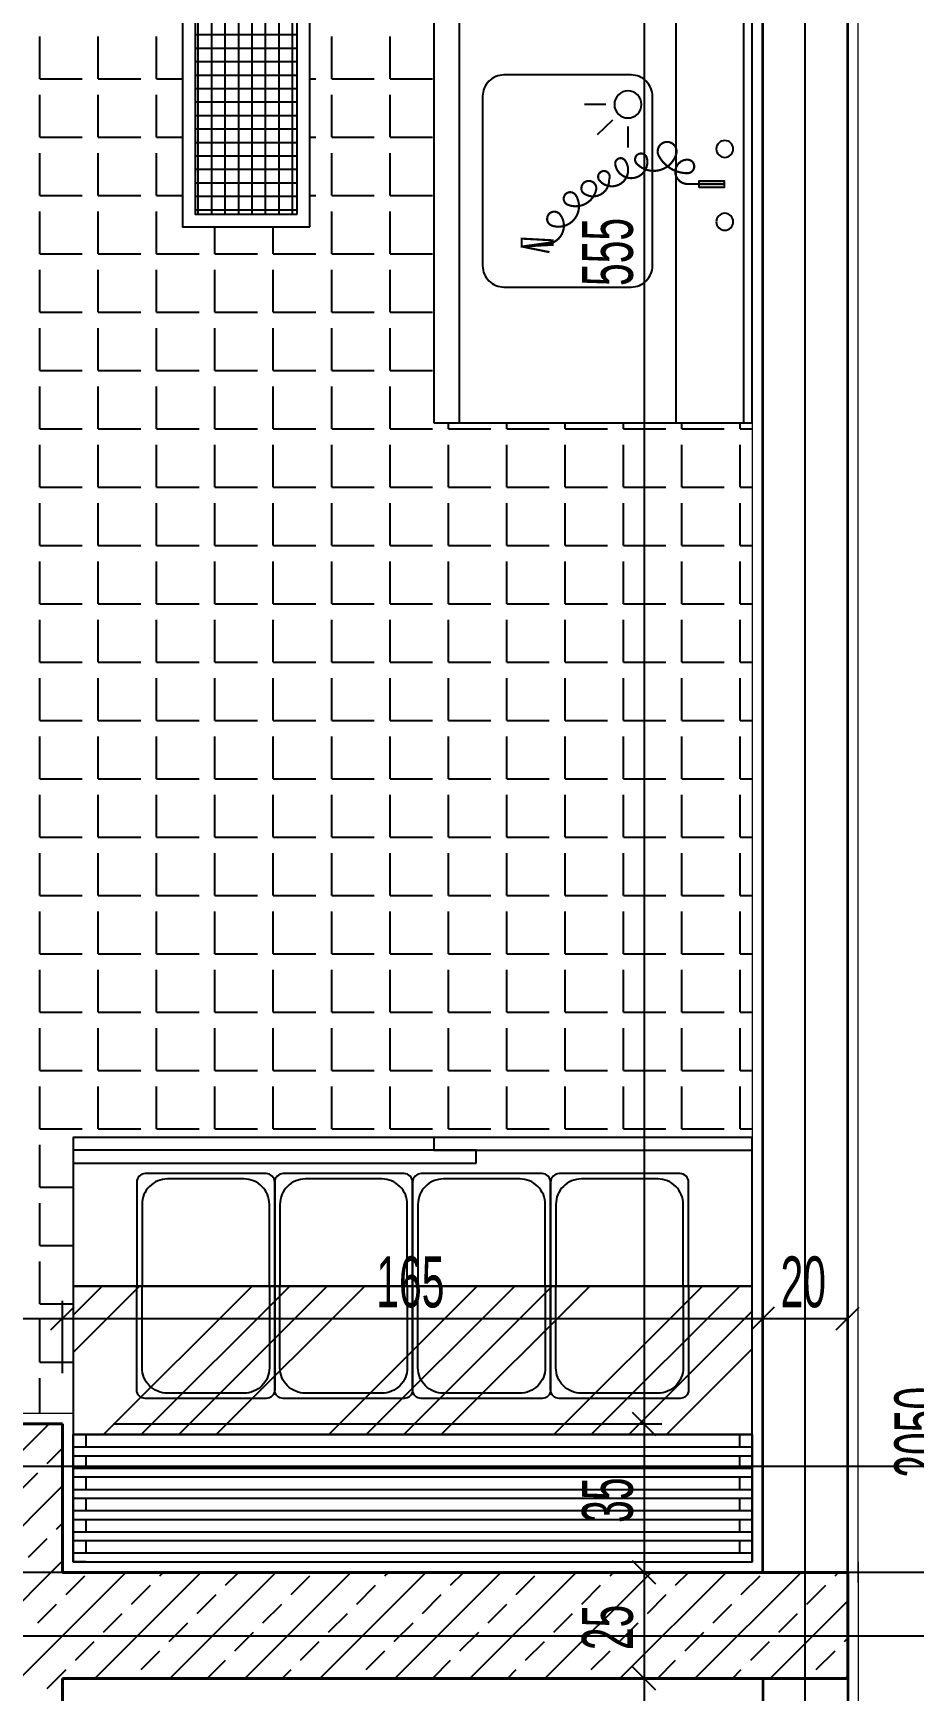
# Model space of a CAD drawing. Header units: inches. Extents: x -7543 to -822, y 102837 to 190349.
# Drawn here: x -836.37251 to -836.35176, y 102836.9112 to 102836.95028 of the extents above; entities that cross this region are included whole.
import ezdxf

# ---------------------------------------------------------------- set-up
doc = ezdxf.new("R2010")
doc.units = ezdxf.units.IN
doc.header["$MEASUREMENT"] = 0
for name, pattern in [('__ZG_T_P__9', [22, 1, -10, 1, -10]), ('DASHDOTX2', [2, 1, -0.5, 0, -0.5]), ('DASHED', [19.05, 12.7, -6.35])]:
    doc.linetypes.add(name, pattern=pattern)
doc.layers.get('0').update_dxf_attribs({"lineweight": 25})
doc.layers.get('Defpoints').update_dxf_attribs({"lineweight": 25})
for name, color, linetype, lineweight in [('AKS', 1, 'Continuous', 25), ('ICOL', 55, 'Continuous', 25), ('İZ DÜŞÜM', 253, 'Continuous', 20), ('KOLON', 2, 'Continuous', 40), ('SIVA', 150, 'Continuous', 15), ('TARAMA', 8, 'Continuous', 25)]:
    doc.layers.add(name, color=color, linetype=linetype, lineweight=lineweight)
doc.layers.add('DUVAR', color=7, linetype='Continuous', lineweight=35, true_color=0xfc4642)
doc.styles.add('OLCU', font='tromand.shx', dxfattribs={"width": 0.6, "height": 12})

# ---------------------------------------------------------------- blocks, each defined once
blk = doc.blocks.new('MGT1275')
for p, q in [((0, 75), (120, 75)), ((0, 0), (0, 75)), ((120, 75), (120, 0)), ((0, 73), (120, 73)), ((114, 57), (0, 57)), ((114, 57), (114, 6)), ((69.87, 45.72), (64.87, 45.72)), ((71.38, 42.05), (67.85, 38.51)), ((75.05, 40.53), (75.05, 35.53)), ((114, 6), (0, 6)), ((120, 0), (0, 0))]:
    blk.add_line(p, q)
at = {"const_width": 0.5}
blk.add_lwpolyline([(56.31, 68.39), (56.31, 59.75, 1), (62.03, 59.75, 1), (58.84, 59.75, 0.280167), (62.96, 52.98, 1.478824), (63.36, 57.1, 0.577449), (61.1, 47.79, 1.293458), (62.43, 50.18, 1.060492), (60.96, 42.74, 0.772418), (61.89, 45, 0.971628), (57.11, 39.02, 1.865249), (57.37, 41.28, 0.666045), (54.32, 35.03, 1.5153), (54.85, 38.22, 0.453906), (51.39, 31.57, 1.379367), (53.65, 33.44, 0.703915), (46.47, 27.85, 1.347306), (49.13, 29.71, 0.495906), (42.48, 27.99, -0.321344)], format="xyb", dxfattribs=at)
blk.add_lwpolyline([(55.49, 62.49), (57.05, 62.49), (57.05, 68.41), (55.49, 68.41)], close=True)
blk.add_lwpolyline([(32, 16.5), (32, 46.5, -0.414214), (37, 51.5), (77, 51.5, -0.414214), (82, 46.5), (82, 16.5, -0.414214), (77, 11.5), (37, 11.5, -0.414214)], format="xyb", close=True)
blk.add_lwpolyline([(41.56, 20.7), (40.23, 27.22)], dxfattribs=at)
blk.add_lwpolyline([(41.56, 20.7), (43.42, 20.7), (43.02, 28.01), (41.96, 28.01)], close=True, dxfattribs=at)
for centre, radius in [((47.4, 68.53), 1.99), ((64.55, 68.53), 1.99), ((75.05, 45.72), 3.19)]:
    blk.add_circle(centre, radius)
blk.add_solid([(57.05, 62.49), (55.49, 62.49), (57.05, 68.41), (55.49, 68.41)])
blk = doc.blocks.new('*X33')
at = {"color": 0}
for p, q in [((30.45, 101.16), (59.51, 130.22)), ((30.45, 110), (50.67, 130.22)), ((33.35, 95.22), (68.35, 130.22)), ((42.19, 95.22), (77.19, 130.22)), ((68.7, 95.22), (103.7, 130.22)), ((77.54, 95.22), (112.54, 130.22)), ((86.38, 95.22), (121.38, 130.22)), ((95.22, 95.22), (130.22, 130.22)), ((121.74, 95.22), (156.74, 130.22)), ((130.57, 95.22), (165.57, 130.22)), ((139.41, 95.22), (174.41, 130.22)), ((148.25, 95.22), (183.25, 130.22)), ((174.77, 95.22), (190.45, 110.9)), ((183.61, 95.22), (190.45, 102.06))]:
    blk.add_line(p, q, dxfattribs=at)

msp = doc.modelspace()

# ---------------------------------------------------------------- hatches: boundary and pattern name
at = {"ltscale": 5}
h = msp.add_hatch(dxfattribs=at)
h.set_pattern_fill('NET', color=256, scale=0.0001, angle=90, style=0)
h.set_pattern_definition([(90, (-834.71889325, 102839.00097655), (-0.0003175, 2e-20), []), (180, (-834.71889325, 102839.00097655), (-4e-20, -0.0003175), [])])
h.paths.add_polyline_path([(-836.368692, 102836.946012), (-836.366292, 102836.946012), (-836.366292, 102836.960912), (-836.368692, 102836.960912)])

# ---------------------------------------------------------------- linework, layer by layer
for points in [[(-836.365992, 102836.945712), (-836.365992, 102836.961212), (-836.368992, 102836.961212), (-836.368992, 102836.945712)], [(-836.366292, 102836.946012), (-836.366292, 102836.960912), (-836.368692, 102836.960912), (-836.368692, 102836.946012)]]:
    msp.add_lwpolyline(points, close=True, dxfattribs=at)
for points in [[(-836.355572, 102836.924243), (-836.371572, 102836.924243), (-836.371572, 102836.917243), (-836.355572, 102836.917243)], [(-836.355572, 102836.920743), (-836.371572, 102836.920743), (-836.371572, 102836.917243), (-836.355572, 102836.917243)], [(-836.355572, 102836.917243), (-836.371572, 102836.917243), (-836.371572, 102836.914243), (-836.355572, 102836.914243)], [(-836.371572, 102836.917243), (-836.371572, 102836.917243), (-836.371572, 102836.914243), (-836.371572, 102836.914243)], [(-836.355572, 102836.917243), (-836.355572, 102836.917243), (-836.355572, 102836.914243), (-836.355572, 102836.914243)], [(-836.355572, 102836.916943), (-836.371572, 102836.916943), (-836.371572, 102836.916743), (-836.355572, 102836.916743)], [(-836.355572, 102836.916443), (-836.371572, 102836.916443), (-836.371572, 102836.916243), (-836.355572, 102836.916243)], [(-836.355572, 102836.915943), (-836.371572, 102836.915943), (-836.371572, 102836.915743), (-836.355572, 102836.915743)], [(-836.355572, 102836.915443), (-836.371572, 102836.915443), (-836.371572, 102836.915243), (-836.355572, 102836.915243)], [(-836.355572, 102836.914943), (-836.371572, 102836.914943), (-836.371572, 102836.914743), (-836.355572, 102836.914743)], [(-836.355572, 102836.914443), (-836.371572, 102836.914443), (-836.371572, 102836.914243), (-836.355572, 102836.914243)]]:
    msp.add_lwpolyline(points, close=True)
at = {"linetype": 'DASHED'}
for points in [[(-836.362072, 102836.923943), (-836.371572, 102836.923943), (-836.371572, 102836.923643), (-836.362072, 102836.923643)], [(-836.355572, 102836.924243), (-836.363072, 102836.924243), (-836.363072, 102836.923943), (-836.355572, 102836.923943)]]:
    msp.add_lwpolyline(points, close=True, dxfattribs=at)
for points in [[(-836.367022, 102836.923393), (-836.369872, 102836.923393, 0.414214), (-836.370072, 102836.923193), (-836.370072, 102836.920743, 0.414214)], [(-836.367547, 102836.923268), (-836.369347, 102836.923268, 0.414214), (-836.369947, 102836.922668), (-836.369947, 102836.920743, 0.414214)], [(-836.366947, 102836.920743), (-836.366947, 102836.922668, 0.414214), (-836.367547, 102836.923268)], [(-836.366822, 102836.920743), (-836.366822, 102836.923193, 0.414214), (-836.367022, 102836.923393)], [(-836.363772, 102836.923393), (-836.366622, 102836.923393, 0.414214), (-836.366822, 102836.923193), (-836.366822, 102836.920743, 0.414214)], [(-836.364297, 102836.923268), (-836.366097, 102836.923268, 0.414214), (-836.366697, 102836.922668), (-836.366697, 102836.920743, 0.414214)], [(-836.363697, 102836.920743), (-836.363697, 102836.922668, 0.414214), (-836.364297, 102836.923268)], [(-836.363572, 102836.920743), (-836.363572, 102836.923193, 0.414214), (-836.363772, 102836.923393)], [(-836.360522, 102836.923393), (-836.363372, 102836.923393, 0.414214), (-836.363572, 102836.923193), (-836.363572, 102836.920743, 0.414214)], [(-836.361047, 102836.923268), (-836.362847, 102836.923268, 0.414214), (-836.363447, 102836.922668), (-836.363447, 102836.920743, 0.414214)], [(-836.360447, 102836.920743), (-836.360447, 102836.922668, 0.414214), (-836.361047, 102836.923268)], [(-836.360322, 102836.920743), (-836.360322, 102836.923193, 0.414214), (-836.360522, 102836.923393)], [(-836.357272, 102836.923393), (-836.360122, 102836.923393, 0.414214), (-836.360322, 102836.923193), (-836.360322, 102836.920743, 0.414214)], [(-836.357797, 102836.923268), (-836.359597, 102836.923268, 0.414214), (-836.360197, 102836.922668), (-836.360197, 102836.920743, 0.414214)], [(-836.357197, 102836.920743), (-836.357197, 102836.922668, 0.414214), (-836.357797, 102836.923268)], [(-836.357072, 102836.920743), (-836.357072, 102836.923193, 0.414214), (-836.357272, 102836.923393)]]:
    msp.add_lwpolyline(points, format="xyb")
for points in [[(-836.371572, 102836.920743), (-836.355572, 102836.920743)], [(-836.371272, 102836.914243), (-836.371572, 102836.914243), (-836.371572, 102836.917243)], [(-836.371572, 102836.917243), (-836.371272, 102836.917243), (-836.371272, 102836.916943)], [(-836.355572, 102836.917243), (-836.355872, 102836.917243), (-836.355872, 102836.916943)], [(-836.355872, 102836.914243), (-836.355572, 102836.914243), (-836.355572, 102836.917243)], [(-836.371272, 102836.916743), (-836.371272, 102836.916443)], [(-836.355872, 102836.916743), (-836.355872, 102836.916443)], [(-836.371272, 102836.916243), (-836.371272, 102836.915943)], [(-836.355872, 102836.916243), (-836.355872, 102836.915943)], [(-836.371272, 102836.915743), (-836.371272, 102836.915443)], [(-836.355872, 102836.915743), (-836.355872, 102836.915443)], [(-836.371272, 102836.915243), (-836.371272, 102836.914943)], [(-836.355872, 102836.915243), (-836.355872, 102836.914943)], [(-836.371272, 102836.914743), (-836.371272, 102836.914443)], [(-836.355872, 102836.914743), (-836.355872, 102836.914443)]]:
    msp.add_lwpolyline(points)
at = {"linetype": 'Continuous', "ltscale": 0.7}
for points in [[(-836.367022, 102836.918093), (-836.369872, 102836.918093, -0.414214), (-836.370072, 102836.918293), (-836.370072, 102836.920743, -0.414214)], [(-836.367547, 102836.918218), (-836.369347, 102836.918218, -0.414214), (-836.369947, 102836.918818), (-836.369947, 102836.920743, -0.414214)], [(-836.366947, 102836.920743), (-836.366947, 102836.918818, -0.414214), (-836.367547, 102836.918218)], [(-836.366822, 102836.920743), (-836.366822, 102836.918293, -0.414214), (-836.367022, 102836.918093)], [(-836.363772, 102836.918093), (-836.366622, 102836.918093, -0.414214), (-836.366822, 102836.918293), (-836.366822, 102836.920743, -0.414214)], [(-836.364297, 102836.918218), (-836.366097, 102836.918218, -0.414214), (-836.366697, 102836.918818), (-836.366697, 102836.920743, -0.414214)], [(-836.363697, 102836.920743), (-836.363697, 102836.918818, -0.414214), (-836.364297, 102836.918218)], [(-836.363572, 102836.920743), (-836.363572, 102836.918293, -0.414214), (-836.363772, 102836.918093)], [(-836.360522, 102836.918093), (-836.363372, 102836.918093, -0.414214), (-836.363572, 102836.918293), (-836.363572, 102836.920743, -0.414214)], [(-836.361047, 102836.918218), (-836.362847, 102836.918218, -0.414214), (-836.363447, 102836.918818), (-836.363447, 102836.920743, -0.414214)], [(-836.360447, 102836.920743), (-836.360447, 102836.918818, -0.414214), (-836.361047, 102836.918218)], [(-836.360322, 102836.920743), (-836.360322, 102836.918293, -0.414214), (-836.360522, 102836.918093)], [(-836.357272, 102836.918093), (-836.360122, 102836.918093, -0.414214), (-836.360322, 102836.918293), (-836.360322, 102836.920743, -0.414214)], [(-836.357797, 102836.918218), (-836.359597, 102836.918218, -0.414214), (-836.360197, 102836.918818), (-836.360197, 102836.920743, -0.414214)], [(-836.357197, 102836.920743), (-836.357197, 102836.918818, -0.414214), (-836.357797, 102836.918218)], [(-836.357072, 102836.920743), (-836.357072, 102836.918293, -0.414214), (-836.357272, 102836.918093)]]:
    msp.add_lwpolyline(points, format="xyb", dxfattribs=at)
at = {"layer": 'AKS', "linetype": 'DASHDOTX2', "ltscale": 10}
for p, q in [((-836.354322, 102836.79642), (-836.354322, 102837.030376)), ((-836.34219, 102836.916493), (-836.49823, 102836.916493)), ((-836.34219, 102836.913993), (-836.547072, 102836.913993)), ((-836.34219, 102836.912493), (-836.547072, 102836.912493))]:
    msp.add_line(p, q, dxfattribs=at)
at = {"layer": 'Defpoints', "color": 6}
msp.add_line((-836.353322, 102836.989993), (-836.353322, 102836.814993), dxfattribs=at)
at = {"layer": 'Defpoints', "color": 3}
for p, q in [((-836.355322, 102836.913993), (-836.355322, 102836.972993)), ((-836.374322, 102836.917493), (-836.371822, 102836.917493)), ((-836.371822, 102836.917493), (-836.371822, 102836.913993)), ((-836.371822, 102836.913993), (-836.355322, 102836.913993))]:
    msp.add_line(p, q, dxfattribs=at)
at = {"layer": 'DUVAR'}
for p, q in [((-836.355322, 102836.913993), (-836.355322, 102836.972993)), ((-836.353322, 102836.912993), (-836.353322, 102836.972993)), ((-836.355322, 102836.911493), (-836.355322, 102836.893493)), ((-836.353322, 102836.911493), (-836.353322, 102836.893493))]:
    msp.add_line(p, q, dxfattribs=at)
at = {"layer": 'ICOL'}
for p, q in [((-836.358119, 102836.972993), (-836.358119, 102836.917493)), ((-836.371822, 102836.918693), (-836.371822, 102836.920397)), ((-836.371822, 102836.918693), (-836.371822, 102836.920397)), ((-836.355322, 102836.919975), (-836.355322, 102836.920397)), ((-836.355322, 102836.919975), (-836.355322, 102836.920397)), ((-836.353322, 102836.920035), (-836.353322, 102836.920397)), ((-836.396572, 102836.919977), (-836.371822, 102836.919977)), ((-836.372092, 102836.919707), (-836.371552, 102836.920247)), ((-836.371552, 102836.920247), (-836.372092, 102836.919707)), ((-836.371822, 102836.919977), (-836.355322, 102836.919977)), ((-836.355592, 102836.919707), (-836.355052, 102836.920247)), ((-836.355052, 102836.920247), (-836.355592, 102836.919707)), ((-836.355322, 102836.919977), (-836.353322, 102836.919977)), ((-836.353592, 102836.919707), (-836.353052, 102836.920247)), ((-836.358389, 102836.917763), (-836.357849, 102836.917223)), ((-836.357849, 102836.917223), (-836.358389, 102836.917763)), ((-836.370622, 102836.917493), (-836.357699, 102836.917493)), ((-836.370622, 102836.917493), (-836.357699, 102836.917493)), ((-836.358119, 102836.917493), (-836.358119, 102836.913993)), ((-836.358389, 102836.914263), (-836.357849, 102836.913723)), ((-836.357849, 102836.913723), (-836.358389, 102836.914263)), ((-836.358382, 102836.913993), (-836.358539, 102836.913993)), ((-836.358382, 102836.913993), (-836.358539, 102836.913993)), ((-836.358119, 102836.913993), (-836.358119, 102836.911493)), ((-836.358389, 102836.911763), (-836.357849, 102836.911223)), ((-836.357849, 102836.911223), (-836.358389, 102836.911763)), ((-836.357843, 102836.911493), (-836.358539, 102836.911493)), ((-836.357843, 102836.911493), (-836.358539, 102836.911493)), ((-836.358119, 102836.911493), (-836.358119, 102836.893493))]:
    msp.add_line(p, q, dxfattribs=at)
at = {"layer": 'İZ DÜŞÜM', "linetype": '__ZG_T_P__9'}
msp.add_line((-836.353322, 102836.989993), (-836.353322, 102836.814993), dxfattribs=at)
at = {"layer": 'KOLON'}
for p, q in [((-836.374322, 102836.917493), (-836.371822, 102836.917493)), ((-836.371822, 102836.917493), (-836.371822, 102836.913993)), ((-836.371822, 102836.913993), (-836.353322, 102836.913993)), ((-836.353322, 102836.913993), (-836.353322, 102836.911493)), ((-836.353322, 102836.911493), (-836.371822, 102836.911493)), ((-836.371822, 102836.911493), (-836.371822, 102836.908993))]:
    msp.add_line(p, q, dxfattribs=at)
at = {"layer": 'SIVA'}
for p, q in [((-836.353072, 102836.913743), (-836.353072, 102836.973243)), ((-836.355572, 102836.972743), (-836.355572, 102836.914243)), ((-836.374572, 102836.917743), (-836.371572, 102836.917743)), ((-836.371572, 102836.917743), (-836.371572, 102836.914243)), ((-836.371572, 102836.914243), (-836.355572, 102836.914243)), ((-836.353072, 102836.914243), (-836.353072, 102836.814693))]:
    msp.add_line(p, q, dxfattribs=at)
at = {"layer": 'TARAMA'}
for p, q in [((-836.372354, 102836.949199), (-836.372354, 102836.950199)), ((-836.370979, 102836.949199), (-836.370979, 102836.950199)), ((-836.369604, 102836.949199), (-836.369604, 102836.950199)), ((-836.365479, 102836.949199), (-836.365479, 102836.950199)), ((-836.364104, 102836.949199), (-836.364104, 102836.950199)), ((-836.372354, 102836.949199), (-836.371354, 102836.949199)), ((-836.370979, 102836.949199), (-836.369979, 102836.949199)), ((-836.369604, 102836.949199), (-836.368992, 102836.949199)), ((-836.365992, 102836.949199), (-836.365854, 102836.949199)), ((-836.365479, 102836.949199), (-836.364479, 102836.949199)), ((-836.364104, 102836.949199), (-836.363104, 102836.949199)), ((-836.372354, 102836.947824), (-836.372354, 102836.948824)), ((-836.370979, 102836.947824), (-836.370979, 102836.948824)), ((-836.369604, 102836.947824), (-836.369604, 102836.948824)), ((-836.365479, 102836.947824), (-836.365479, 102836.948824)), ((-836.364104, 102836.947824), (-836.364104, 102836.948824)), ((-836.372354, 102836.947824), (-836.371354, 102836.947824)), ((-836.370979, 102836.947824), (-836.369979, 102836.947824)), ((-836.369604, 102836.947824), (-836.368992, 102836.947824)), ((-836.365992, 102836.947824), (-836.365854, 102836.947824)), ((-836.365479, 102836.947824), (-836.364479, 102836.947824)), ((-836.364104, 102836.947824), (-836.363104, 102836.947824)), ((-836.372354, 102836.946449), (-836.372354, 102836.947449)), ((-836.370979, 102836.946449), (-836.370979, 102836.947449)), ((-836.369604, 102836.946449), (-836.369604, 102836.947449)), ((-836.365479, 102836.946449), (-836.365479, 102836.947449)), ((-836.364104, 102836.946449), (-836.364104, 102836.947449)), ((-836.372354, 102836.946449), (-836.371354, 102836.946449)), ((-836.370979, 102836.946449), (-836.369979, 102836.946449)), ((-836.369604, 102836.946449), (-836.368992, 102836.946449)), ((-836.365992, 102836.946449), (-836.365854, 102836.946449)), ((-836.365479, 102836.946449), (-836.364479, 102836.946449)), ((-836.364104, 102836.946449), (-836.363104, 102836.946449)), ((-836.372354, 102836.945074), (-836.372354, 102836.946074)), ((-836.370979, 102836.945074), (-836.370979, 102836.946074)), ((-836.369604, 102836.945074), (-836.369604, 102836.946074)), ((-836.365479, 102836.945074), (-836.365479, 102836.946074)), ((-836.364104, 102836.945074), (-836.364104, 102836.946074)), ((-836.368229, 102836.945074), (-836.368229, 102836.945712)), ((-836.366854, 102836.945074), (-836.366854, 102836.945712)), ((-836.372354, 102836.945074), (-836.371354, 102836.945074)), ((-836.370979, 102836.945074), (-836.369979, 102836.945074)), ((-836.369604, 102836.945074), (-836.368604, 102836.945074)), ((-836.368229, 102836.945074), (-836.367229, 102836.945074)), ((-836.366854, 102836.945074), (-836.365854, 102836.945074)), ((-836.365479, 102836.945074), (-836.364479, 102836.945074)), ((-836.364104, 102836.945074), (-836.363104, 102836.945074)), ((-836.372354, 102836.943699), (-836.372354, 102836.944699)), ((-836.370979, 102836.943699), (-836.370979, 102836.944699)), ((-836.369604, 102836.943699), (-836.369604, 102836.944699)), ((-836.368229, 102836.943699), (-836.368229, 102836.944699)), ((-836.366854, 102836.943699), (-836.366854, 102836.944699)), ((-836.365479, 102836.943699), (-836.365479, 102836.944699)), ((-836.364104, 102836.943699), (-836.364104, 102836.944699)), ((-836.372354, 102836.943699), (-836.371354, 102836.943699)), ((-836.370979, 102836.943699), (-836.369979, 102836.943699)), ((-836.369604, 102836.943699), (-836.368604, 102836.943699)), ((-836.368229, 102836.943699), (-836.367229, 102836.943699)), ((-836.366854, 102836.943699), (-836.365854, 102836.943699)), ((-836.365479, 102836.943699), (-836.364479, 102836.943699)), ((-836.364104, 102836.943699), (-836.363104, 102836.943699)), ((-836.372354, 102836.942324), (-836.372354, 102836.943324)), ((-836.370979, 102836.942324), (-836.370979, 102836.943324)), ((-836.369604, 102836.942324), (-836.369604, 102836.943324)), ((-836.368229, 102836.942324), (-836.368229, 102836.943324)), ((-836.366854, 102836.942324), (-836.366854, 102836.943324)), ((-836.365479, 102836.942324), (-836.365479, 102836.943324)), ((-836.364104, 102836.942324), (-836.364104, 102836.943324)), ((-836.372354, 102836.942324), (-836.371354, 102836.942324)), ((-836.370979, 102836.942324), (-836.369979, 102836.942324)), ((-836.369604, 102836.942324), (-836.368604, 102836.942324)), ((-836.368229, 102836.942324), (-836.367229, 102836.942324)), ((-836.366854, 102836.942324), (-836.365854, 102836.942324)), ((-836.365479, 102836.942324), (-836.364479, 102836.942324)), ((-836.364104, 102836.942324), (-836.363104, 102836.942324)), ((-836.372354, 102836.940949), (-836.372354, 102836.941949)), ((-836.370979, 102836.940949), (-836.370979, 102836.941949)), ((-836.369604, 102836.940949), (-836.369604, 102836.941949)), ((-836.368229, 102836.940949), (-836.368229, 102836.941949)), ((-836.366854, 102836.940949), (-836.366854, 102836.941949)), ((-836.365479, 102836.940949), (-836.365479, 102836.941949)), ((-836.364104, 102836.940949), (-836.364104, 102836.941949)), ((-836.362729, 102836.940949), (-836.362729, 102836.941093)), ((-836.361354, 102836.940949), (-836.361354, 102836.941093)), ((-836.359979, 102836.940949), (-836.359979, 102836.941093)), ((-836.358604, 102836.940949), (-836.358604, 102836.941093)), ((-836.357229, 102836.940949), (-836.357229, 102836.941093)), ((-836.355854, 102836.940949), (-836.355854, 102836.941093)), ((-836.372354, 102836.940949), (-836.371354, 102836.940949)), ((-836.370979, 102836.940949), (-836.369979, 102836.940949)), ((-836.369604, 102836.940949), (-836.368604, 102836.940949)), ((-836.368229, 102836.940949), (-836.367229, 102836.940949)), ((-836.366854, 102836.940949), (-836.365854, 102836.940949)), ((-836.365479, 102836.940949), (-836.364479, 102836.940949)), ((-836.364104, 102836.940949), (-836.363104, 102836.940949)), ((-836.362729, 102836.940949), (-836.361729, 102836.940949)), ((-836.361354, 102836.940949), (-836.360354, 102836.940949)), ((-836.359979, 102836.940949), (-836.358979, 102836.940949)), ((-836.358604, 102836.940949), (-836.357604, 102836.940949)), ((-836.357229, 102836.940949), (-836.356229, 102836.940949)), ((-836.355854, 102836.940949), (-836.355572, 102836.940949)), ((-836.372354, 102836.939574), (-836.372354, 102836.940574)), ((-836.370979, 102836.939574), (-836.370979, 102836.940574)), ((-836.369604, 102836.939574), (-836.369604, 102836.940574)), ((-836.368229, 102836.939574), (-836.368229, 102836.940574)), ((-836.366854, 102836.939574), (-836.366854, 102836.940574)), ((-836.365479, 102836.939574), (-836.365479, 102836.940574)), ((-836.364104, 102836.939574), (-836.364104, 102836.940574)), ((-836.362729, 102836.939574), (-836.362729, 102836.940574)), ((-836.361354, 102836.939574), (-836.361354, 102836.940574)), ((-836.359979, 102836.939574), (-836.359979, 102836.940574)), ((-836.358604, 102836.939574), (-836.358604, 102836.940574)), ((-836.357229, 102836.939574), (-836.357229, 102836.940574)), ((-836.355854, 102836.939574), (-836.355854, 102836.940574)), ((-836.372354, 102836.939574), (-836.371354, 102836.939574)), ((-836.370979, 102836.939574), (-836.369979, 102836.939574)), ((-836.369604, 102836.939574), (-836.368604, 102836.939574)), ((-836.368229, 102836.939574), (-836.367229, 102836.939574)), ((-836.366854, 102836.939574), (-836.365854, 102836.939574)), ((-836.365479, 102836.939574), (-836.364479, 102836.939574)), ((-836.364104, 102836.939574), (-836.363104, 102836.939574)), ((-836.362729, 102836.939574), (-836.361729, 102836.939574)), ((-836.361354, 102836.939574), (-836.360354, 102836.939574)), ((-836.359979, 102836.939574), (-836.358979, 102836.939574)), ((-836.358604, 102836.939574), (-836.357604, 102836.939574)), ((-836.357229, 102836.939574), (-836.356229, 102836.939574)), ((-836.355854, 102836.939574), (-836.355572, 102836.939574)), ((-836.372354, 102836.938199), (-836.372354, 102836.939199)), ((-836.370979, 102836.938199), (-836.370979, 102836.939199)), ((-836.369604, 102836.938199), (-836.369604, 102836.939199)), ((-836.368229, 102836.938199), (-836.368229, 102836.939199)), ((-836.366854, 102836.938199), (-836.366854, 102836.939199)), ((-836.365479, 102836.938199), (-836.365479, 102836.939199)), ((-836.364104, 102836.938199), (-836.364104, 102836.939199)), ((-836.362729, 102836.938199), (-836.362729, 102836.939199)), ((-836.361354, 102836.938199), (-836.361354, 102836.939199)), ((-836.359979, 102836.938199), (-836.359979, 102836.939199)), ((-836.358604, 102836.938199), (-836.358604, 102836.939199)), ((-836.357229, 102836.938199), (-836.357229, 102836.939199)), ((-836.355854, 102836.938199), (-836.355854, 102836.939199)), ((-836.372354, 102836.938199), (-836.371354, 102836.938199)), ((-836.370979, 102836.938199), (-836.369979, 102836.938199)), ((-836.369604, 102836.938199), (-836.368604, 102836.938199)), ((-836.368229, 102836.938199), (-836.367229, 102836.938199)), ((-836.366854, 102836.938199), (-836.365854, 102836.938199)), ((-836.365479, 102836.938199), (-836.364479, 102836.938199)), ((-836.364104, 102836.938199), (-836.363104, 102836.938199)), ((-836.362729, 102836.938199), (-836.361729, 102836.938199)), ((-836.361354, 102836.938199), (-836.360354, 102836.938199)), ((-836.359979, 102836.938199), (-836.358979, 102836.938199)), ((-836.358604, 102836.938199), (-836.357604, 102836.938199)), ((-836.357229, 102836.938199), (-836.356229, 102836.938199)), ((-836.355854, 102836.938199), (-836.355572, 102836.938199)), ((-836.372354, 102836.936824), (-836.372354, 102836.937824)), ((-836.370979, 102836.936824), (-836.370979, 102836.937824)), ((-836.369604, 102836.936824), (-836.369604, 102836.937824)), ((-836.368229, 102836.936824), (-836.368229, 102836.937824)), ((-836.366854, 102836.936824), (-836.366854, 102836.937824)), ((-836.365479, 102836.936824), (-836.365479, 102836.937824)), ((-836.364104, 102836.936824), (-836.364104, 102836.937824)), ((-836.362729, 102836.936824), (-836.362729, 102836.937824)), ((-836.361354, 102836.936824), (-836.361354, 102836.937824)), ((-836.359979, 102836.936824), (-836.359979, 102836.937824)), ((-836.358604, 102836.936824), (-836.358604, 102836.937824)), ((-836.357229, 102836.936824), (-836.357229, 102836.937824)), ((-836.355854, 102836.936824), (-836.355854, 102836.937824)), ((-836.372354, 102836.936824), (-836.371354, 102836.936824)), ((-836.370979, 102836.936824), (-836.369979, 102836.936824)), ((-836.369604, 102836.936824), (-836.368604, 102836.936824)), ((-836.368229, 102836.936824), (-836.367229, 102836.936824)), ((-836.366854, 102836.936824), (-836.365854, 102836.936824)), ((-836.365479, 102836.936824), (-836.364479, 102836.936824)), ((-836.364104, 102836.936824), (-836.363104, 102836.936824)), ((-836.362729, 102836.936824), (-836.361729, 102836.936824)), ((-836.361354, 102836.936824), (-836.360354, 102836.936824)), ((-836.359979, 102836.936824), (-836.358979, 102836.936824)), ((-836.358604, 102836.936824), (-836.357604, 102836.936824)), ((-836.357229, 102836.936824), (-836.356229, 102836.936824)), ((-836.355854, 102836.936824), (-836.355572, 102836.936824)), ((-836.372354, 102836.935449), (-836.372354, 102836.936449)), ((-836.370979, 102836.935449), (-836.370979, 102836.936449)), ((-836.369604, 102836.935449), (-836.369604, 102836.936449)), ((-836.368229, 102836.935449), (-836.368229, 102836.936449)), ((-836.366854, 102836.935449), (-836.366854, 102836.936449)), ((-836.365479, 102836.935449), (-836.365479, 102836.936449)), ((-836.364104, 102836.935449), (-836.364104, 102836.936449)), ((-836.362729, 102836.935449), (-836.362729, 102836.936449)), ((-836.361354, 102836.935449), (-836.361354, 102836.936449)), ((-836.359979, 102836.935449), (-836.359979, 102836.936449)), ((-836.358604, 102836.935449), (-836.358604, 102836.936449)), ((-836.357229, 102836.935449), (-836.357229, 102836.936449)), ((-836.355854, 102836.935449), (-836.355854, 102836.936449)), ((-836.372354, 102836.935449), (-836.371354, 102836.935449)), ((-836.370979, 102836.935449), (-836.369979, 102836.935449)), ((-836.369604, 102836.935449), (-836.368604, 102836.935449)), ((-836.368229, 102836.935449), (-836.367229, 102836.935449)), ((-836.366854, 102836.935449), (-836.365854, 102836.935449)), ((-836.365479, 102836.935449), (-836.364479, 102836.935449)), ((-836.364104, 102836.935449), (-836.363104, 102836.935449)), ((-836.362729, 102836.935449), (-836.361729, 102836.935449)), ((-836.361354, 102836.935449), (-836.360354, 102836.935449)), ((-836.359979, 102836.935449), (-836.358979, 102836.935449)), ((-836.358604, 102836.935449), (-836.357604, 102836.935449)), ((-836.357229, 102836.935449), (-836.356229, 102836.935449)), ((-836.355854, 102836.935449), (-836.355572, 102836.935449)), ((-836.372354, 102836.934074), (-836.372354, 102836.935074)), ((-836.370979, 102836.934074), (-836.370979, 102836.935074)), ((-836.369604, 102836.934074), (-836.369604, 102836.935074)), ((-836.368229, 102836.934074), (-836.368229, 102836.935074)), ((-836.366854, 102836.934074), (-836.366854, 102836.935074)), ((-836.365479, 102836.934074), (-836.365479, 102836.935074)), ((-836.364104, 102836.934074), (-836.364104, 102836.935074)), ((-836.362729, 102836.934074), (-836.362729, 102836.935074)), ((-836.361354, 102836.934074), (-836.361354, 102836.935074)), ((-836.359979, 102836.934074), (-836.359979, 102836.935074)), ((-836.358604, 102836.934074), (-836.358604, 102836.935074)), ((-836.357229, 102836.934074), (-836.357229, 102836.935074)), ((-836.355854, 102836.934074), (-836.355854, 102836.935074)), ((-836.372354, 102836.934074), (-836.371354, 102836.934074)), ((-836.370979, 102836.934074), (-836.369979, 102836.934074)), ((-836.369604, 102836.934074), (-836.368604, 102836.934074)), ((-836.368229, 102836.934074), (-836.367229, 102836.934074)), ((-836.366854, 102836.934074), (-836.365854, 102836.934074)), ((-836.365479, 102836.934074), (-836.364479, 102836.934074)), ((-836.364104, 102836.934074), (-836.363104, 102836.934074)), ((-836.362729, 102836.934074), (-836.361729, 102836.934074)), ((-836.361354, 102836.934074), (-836.360354, 102836.934074)), ((-836.359979, 102836.934074), (-836.358979, 102836.934074)), ((-836.358604, 102836.934074), (-836.357604, 102836.934074)), ((-836.357229, 102836.934074), (-836.356229, 102836.934074)), ((-836.355854, 102836.934074), (-836.355572, 102836.934074)), ((-836.372354, 102836.932699), (-836.372354, 102836.933699)), ((-836.370979, 102836.932699), (-836.370979, 102836.933699)), ((-836.369604, 102836.932699), (-836.369604, 102836.933699)), ((-836.368229, 102836.932699), (-836.368229, 102836.933699)), ((-836.366854, 102836.932699), (-836.366854, 102836.933699)), ((-836.365479, 102836.932699), (-836.365479, 102836.933699)), ((-836.364104, 102836.932699), (-836.364104, 102836.933699)), ((-836.362729, 102836.932699), (-836.362729, 102836.933699)), ((-836.361354, 102836.932699), (-836.361354, 102836.933699)), ((-836.359979, 102836.932699), (-836.359979, 102836.933699)), ((-836.358604, 102836.932699), (-836.358604, 102836.933699)), ((-836.357229, 102836.932699), (-836.357229, 102836.933699)), ((-836.355854, 102836.932699), (-836.355854, 102836.933699)), ((-836.372354, 102836.932699), (-836.371354, 102836.932699)), ((-836.370979, 102836.932699), (-836.369979, 102836.932699)), ((-836.369604, 102836.932699), (-836.368604, 102836.932699)), ((-836.368229, 102836.932699), (-836.367229, 102836.932699)), ((-836.366854, 102836.932699), (-836.365854, 102836.932699)), ((-836.365479, 102836.932699), (-836.364479, 102836.932699)), ((-836.364104, 102836.932699), (-836.363104, 102836.932699)), ((-836.362729, 102836.932699), (-836.361729, 102836.932699)), ((-836.361354, 102836.932699), (-836.360354, 102836.932699)), ((-836.359979, 102836.932699), (-836.358979, 102836.932699)), ((-836.358604, 102836.932699), (-836.357604, 102836.932699)), ((-836.357229, 102836.932699), (-836.356229, 102836.932699)), ((-836.355854, 102836.932699), (-836.355572, 102836.932699)), ((-836.372354, 102836.931324), (-836.372354, 102836.932324)), ((-836.370979, 102836.931324), (-836.370979, 102836.932324)), ((-836.369604, 102836.931324), (-836.369604, 102836.932324)), ((-836.368229, 102836.931324), (-836.368229, 102836.932324)), ((-836.366854, 102836.931324), (-836.366854, 102836.932324)), ((-836.365479, 102836.931324), (-836.365479, 102836.932324)), ((-836.364104, 102836.931324), (-836.364104, 102836.932324)), ((-836.362729, 102836.931324), (-836.362729, 102836.932324)), ((-836.361354, 102836.931324), (-836.361354, 102836.932324)), ((-836.359979, 102836.931324), (-836.359979, 102836.932324)), ((-836.358604, 102836.931324), (-836.358604, 102836.932324)), ((-836.357229, 102836.931324), (-836.357229, 102836.932324)), ((-836.355854, 102836.931324), (-836.355854, 102836.932324)), ((-836.372354, 102836.931324), (-836.371354, 102836.931324)), ((-836.370979, 102836.931324), (-836.369979, 102836.931324)), ((-836.369604, 102836.931324), (-836.368604, 102836.931324)), ((-836.368229, 102836.931324), (-836.367229, 102836.931324)), ((-836.366854, 102836.931324), (-836.365854, 102836.931324)), ((-836.365479, 102836.931324), (-836.364479, 102836.931324)), ((-836.364104, 102836.931324), (-836.363104, 102836.931324)), ((-836.362729, 102836.931324), (-836.361729, 102836.931324)), ((-836.361354, 102836.931324), (-836.360354, 102836.931324)), ((-836.359979, 102836.931324), (-836.358979, 102836.931324)), ((-836.358604, 102836.931324), (-836.357604, 102836.931324)), ((-836.357229, 102836.931324), (-836.356229, 102836.931324)), ((-836.355854, 102836.931324), (-836.355572, 102836.931324)), ((-836.372354, 102836.929949), (-836.372354, 102836.930949)), ((-836.370979, 102836.929949), (-836.370979, 102836.930949)), ((-836.369604, 102836.929949), (-836.369604, 102836.930949)), ((-836.368229, 102836.929949), (-836.368229, 102836.930949)), ((-836.366854, 102836.929949), (-836.366854, 102836.930949)), ((-836.365479, 102836.929949), (-836.365479, 102836.930949)), ((-836.364104, 102836.929949), (-836.364104, 102836.930949)), ((-836.362729, 102836.929949), (-836.362729, 102836.930949)), ((-836.361354, 102836.929949), (-836.361354, 102836.930949)), ((-836.359979, 102836.929949), (-836.359979, 102836.930949)), ((-836.358604, 102836.929949), (-836.358604, 102836.930949)), ((-836.357229, 102836.929949), (-836.357229, 102836.930949)), ((-836.355854, 102836.929949), (-836.355854, 102836.930949)), ((-836.372354, 102836.929949), (-836.371354, 102836.929949)), ((-836.370979, 102836.929949), (-836.369979, 102836.929949)), ((-836.369604, 102836.929949), (-836.368604, 102836.929949)), ((-836.368229, 102836.929949), (-836.367229, 102836.929949)), ((-836.366854, 102836.929949), (-836.365854, 102836.929949)), ((-836.365479, 102836.929949), (-836.364479, 102836.929949)), ((-836.364104, 102836.929949), (-836.363104, 102836.929949)), ((-836.362729, 102836.929949), (-836.361729, 102836.929949)), ((-836.361354, 102836.929949), (-836.360354, 102836.929949)), ((-836.359979, 102836.929949), (-836.358979, 102836.929949)), ((-836.358604, 102836.929949), (-836.357604, 102836.929949)), ((-836.357229, 102836.929949), (-836.356229, 102836.929949)), ((-836.355854, 102836.929949), (-836.355572, 102836.929949)), ((-836.372354, 102836.928574), (-836.372354, 102836.929574)), ((-836.370979, 102836.928574), (-836.370979, 102836.929574)), ((-836.369604, 102836.928574), (-836.369604, 102836.929574)), ((-836.368229, 102836.928574), (-836.368229, 102836.929574)), ((-836.366854, 102836.928574), (-836.366854, 102836.929574)), ((-836.365479, 102836.928574), (-836.365479, 102836.929574)), ((-836.364104, 102836.928574), (-836.364104, 102836.929574)), ((-836.362729, 102836.928574), (-836.362729, 102836.929574)), ((-836.361354, 102836.928574), (-836.361354, 102836.929574)), ((-836.359979, 102836.928574), (-836.359979, 102836.929574)), ((-836.358604, 102836.928574), (-836.358604, 102836.929574)), ((-836.357229, 102836.928574), (-836.357229, 102836.929574)), ((-836.355854, 102836.928574), (-836.355854, 102836.929574)), ((-836.372354, 102836.928574), (-836.371354, 102836.928574)), ((-836.370979, 102836.928574), (-836.369979, 102836.928574)), ((-836.369604, 102836.928574), (-836.368604, 102836.928574)), ((-836.368229, 102836.928574), (-836.367229, 102836.928574)), ((-836.366854, 102836.928574), (-836.365854, 102836.928574)), ((-836.365479, 102836.928574), (-836.364479, 102836.928574)), ((-836.364104, 102836.928574), (-836.363104, 102836.928574)), ((-836.362729, 102836.928574), (-836.361729, 102836.928574)), ((-836.361354, 102836.928574), (-836.360354, 102836.928574)), ((-836.359979, 102836.928574), (-836.358979, 102836.928574)), ((-836.358604, 102836.928574), (-836.357604, 102836.928574)), ((-836.357229, 102836.928574), (-836.356229, 102836.928574)), ((-836.355854, 102836.928574), (-836.355572, 102836.928574)), ((-836.372354, 102836.927199), (-836.372354, 102836.928199)), ((-836.370979, 102836.927199), (-836.370979, 102836.928199)), ((-836.369604, 102836.927199), (-836.369604, 102836.928199)), ((-836.368229, 102836.927199), (-836.368229, 102836.928199)), ((-836.366854, 102836.927199), (-836.366854, 102836.928199)), ((-836.365479, 102836.927199), (-836.365479, 102836.928199)), ((-836.364104, 102836.927199), (-836.364104, 102836.928199)), ((-836.362729, 102836.927199), (-836.362729, 102836.928199)), ((-836.361354, 102836.927199), (-836.361354, 102836.928199)), ((-836.359979, 102836.927199), (-836.359979, 102836.928199)), ((-836.358604, 102836.927199), (-836.358604, 102836.928199)), ((-836.357229, 102836.927199), (-836.357229, 102836.928199)), ((-836.355854, 102836.927199), (-836.355854, 102836.928199)), ((-836.372354, 102836.927199), (-836.371354, 102836.927199)), ((-836.370979, 102836.927199), (-836.369979, 102836.927199)), ((-836.369604, 102836.927199), (-836.368604, 102836.927199)), ((-836.368229, 102836.927199), (-836.367229, 102836.927199)), ((-836.366854, 102836.927199), (-836.365854, 102836.927199)), ((-836.365479, 102836.927199), (-836.364479, 102836.927199)), ((-836.364104, 102836.927199), (-836.363104, 102836.927199)), ((-836.362729, 102836.927199), (-836.361729, 102836.927199)), ((-836.361354, 102836.927199), (-836.360354, 102836.927199)), ((-836.359979, 102836.927199), (-836.358979, 102836.927199)), ((-836.358604, 102836.927199), (-836.357604, 102836.927199)), ((-836.357229, 102836.927199), (-836.356229, 102836.927199)), ((-836.355854, 102836.927199), (-836.355572, 102836.927199)), ((-836.372354, 102836.925824), (-836.372354, 102836.926824)), ((-836.370979, 102836.925824), (-836.370979, 102836.926824)), ((-836.369604, 102836.925824), (-836.369604, 102836.926824)), ((-836.368229, 102836.925824), (-836.368229, 102836.926824)), ((-836.366854, 102836.925824), (-836.366854, 102836.926824)), ((-836.365479, 102836.925824), (-836.365479, 102836.926824)), ((-836.364104, 102836.925824), (-836.364104, 102836.926824)), ((-836.362729, 102836.925824), (-836.362729, 102836.926824)), ((-836.361354, 102836.925824), (-836.361354, 102836.926824)), ((-836.359979, 102836.925824), (-836.359979, 102836.926824)), ((-836.358604, 102836.925824), (-836.358604, 102836.926824)), ((-836.357229, 102836.925824), (-836.357229, 102836.926824)), ((-836.355854, 102836.925824), (-836.355854, 102836.926824)), ((-836.372354, 102836.925824), (-836.371354, 102836.925824)), ((-836.372354, 102836.924449), (-836.372354, 102836.925449)), ((-836.370979, 102836.925824), (-836.369979, 102836.925824)), ((-836.370979, 102836.924449), (-836.370979, 102836.925449)), ((-836.369604, 102836.925824), (-836.368604, 102836.925824)), ((-836.369604, 102836.924449), (-836.369604, 102836.925449)), ((-836.368229, 102836.925824), (-836.367229, 102836.925824)), ((-836.368229, 102836.924449), (-836.368229, 102836.925449)), ((-836.366854, 102836.925824), (-836.365854, 102836.925824)), ((-836.366854, 102836.924449), (-836.366854, 102836.925449)), ((-836.365479, 102836.925824), (-836.364479, 102836.925824)), ((-836.365479, 102836.924449), (-836.365479, 102836.925449)), ((-836.364104, 102836.925824), (-836.363104, 102836.925824)), ((-836.364104, 102836.924449), (-836.364104, 102836.925449)), ((-836.362729, 102836.925824), (-836.361729, 102836.925824)), ((-836.362729, 102836.924449), (-836.362729, 102836.925449)), ((-836.361354, 102836.925824), (-836.360354, 102836.925824)), ((-836.361354, 102836.924449), (-836.361354, 102836.925449)), ((-836.359979, 102836.925824), (-836.358979, 102836.925824)), ((-836.359979, 102836.924449), (-836.359979, 102836.925449)), ((-836.358604, 102836.925824), (-836.357604, 102836.925824)), ((-836.358604, 102836.924449), (-836.358604, 102836.925449)), ((-836.357229, 102836.925824), (-836.356229, 102836.925824)), ((-836.357229, 102836.924449), (-836.357229, 102836.925449)), ((-836.355854, 102836.925824), (-836.355572, 102836.925824)), ((-836.355854, 102836.924449), (-836.355854, 102836.925449)), ((-836.372354, 102836.924449), (-836.371354, 102836.924449)), ((-836.370979, 102836.924449), (-836.369979, 102836.924449)), ((-836.369604, 102836.924449), (-836.368604, 102836.924449)), ((-836.368229, 102836.924449), (-836.367229, 102836.924449)), ((-836.366854, 102836.924449), (-836.365854, 102836.924449)), ((-836.365479, 102836.924449), (-836.364479, 102836.924449)), ((-836.364104, 102836.924449), (-836.363104, 102836.924449)), ((-836.362729, 102836.924449), (-836.361729, 102836.924449)), ((-836.361354, 102836.924449), (-836.360354, 102836.924449)), ((-836.359979, 102836.924449), (-836.358979, 102836.924449)), ((-836.358604, 102836.924449), (-836.357604, 102836.924449)), ((-836.357229, 102836.924449), (-836.356229, 102836.924449)), ((-836.355854, 102836.924449), (-836.355572, 102836.924449)), ((-836.372354, 102836.923074), (-836.372354, 102836.924074)), ((-836.372354, 102836.923074), (-836.371572, 102836.923074)), ((-836.372354, 102836.921699), (-836.372354, 102836.922699)), ((-836.372354, 102836.921699), (-836.371572, 102836.921699)), ((-836.372354, 102836.920324), (-836.372354, 102836.921324)), ((-836.372354, 102836.920324), (-836.371572, 102836.920324)), ((-836.372354, 102836.918949), (-836.372354, 102836.919949)), ((-836.372354, 102836.918949), (-836.371572, 102836.918949)), ((-836.372354, 102836.917743), (-836.372354, 102836.918574)), ((-836.374322, 102836.915304), (-836.372133, 102836.917493)), ((-836.37218, 102836.916562), (-836.371822, 102836.91692)), ((-836.372843, 102836.915899), (-836.372401, 102836.916341)), ((-836.374322, 102836.913536), (-836.371822, 102836.916036)), ((-836.371959, 102836.915015), (-836.371822, 102836.915153)), ((-836.372622, 102836.914352), (-836.37218, 102836.914794)), ((-836.374322, 102836.911769), (-836.371822, 102836.914269)), ((-836.374322, 102836.910001), (-836.37033, 102836.913993)), ((-836.371738, 102836.913468), (-836.371297, 102836.91391)), ((-836.371062, 102836.911493), (-836.368562, 102836.913993)), ((-836.369529, 102836.91391), (-836.369446, 102836.913993)), ((-836.369294, 102836.911493), (-836.366794, 102836.913993)), ((-836.367982, 102836.913689), (-836.367678, 102836.913993)), ((-836.367526, 102836.911493), (-836.365026, 102836.913993)), ((-836.366435, 102836.913468), (-836.365993, 102836.91391)), ((-836.365759, 102836.911493), (-836.363259, 102836.913993)), ((-836.364225, 102836.91391), (-836.364143, 102836.913993)), ((-836.363991, 102836.911493), (-836.361491, 102836.913993)), ((-836.362679, 102836.913689), (-836.362375, 102836.913993)), ((-836.362223, 102836.911493), (-836.359723, 102836.913993)), ((-836.361132, 102836.913468), (-836.36069, 102836.91391)), ((-836.360455, 102836.911493), (-836.357955, 102836.913993)), ((-836.358922, 102836.91391), (-836.358839, 102836.913993)), ((-836.358688, 102836.911493), (-836.356188, 102836.913993)), ((-836.357375, 102836.913689), (-836.357071, 102836.913993)), ((-836.35692, 102836.911493), (-836.35442, 102836.913993)), ((-836.355829, 102836.913468), (-836.355387, 102836.91391)), ((-836.353619, 102836.91391), (-836.353536, 102836.913993)), ((-836.370192, 102836.913247), (-836.36975, 102836.913689)), ((-836.368645, 102836.913026), (-836.368203, 102836.913468)), ((-836.364888, 102836.913247), (-836.364446, 102836.913689)), ((-836.363342, 102836.913026), (-836.3629, 102836.913468)), ((-836.359585, 102836.913247), (-836.359143, 102836.913689)), ((-836.358038, 102836.913026), (-836.357596, 102836.913468)), ((-836.354282, 102836.913247), (-836.35384, 102836.913689)), ((-836.372401, 102836.912805), (-836.371959, 102836.913247)), ((-836.370855, 102836.912584), (-836.370413, 102836.913026)), ((-836.367098, 102836.912805), (-836.366656, 102836.913247)), ((-836.365551, 102836.912584), (-836.365109, 102836.913026)), ((-836.361795, 102836.912805), (-836.361353, 102836.913247)), ((-836.360248, 102836.912584), (-836.359806, 102836.913026)), ((-836.356491, 102836.912805), (-836.35605, 102836.913247)), ((-836.355152, 102836.911493), (-836.353322, 102836.913323)), ((-836.354945, 102836.912584), (-836.354503, 102836.913026)), ((-836.369308, 102836.912363), (-836.368866, 102836.912805)), ((-836.367761, 102836.912142), (-836.367319, 102836.912584)), ((-836.364005, 102836.912363), (-836.363563, 102836.912805)), ((-836.362458, 102836.912142), (-836.362016, 102836.912584)), ((-836.358701, 102836.912363), (-836.358259, 102836.912805)), ((-836.357154, 102836.912142), (-836.356712, 102836.912584)), ((-836.371518, 102836.911921), (-836.371076, 102836.912363)), ((-836.366214, 102836.911921), (-836.365772, 102836.912363)), ((-836.360911, 102836.911921), (-836.360469, 102836.912363)), ((-836.355608, 102836.911921), (-836.355166, 102836.912363)), ((-836.353398, 102836.912363), (-836.353322, 102836.912439)), ((-836.369971, 102836.9117), (-836.369529, 102836.912142)), ((-836.36841, 102836.911493), (-836.367982, 102836.911921)), ((-836.364667, 102836.9117), (-836.364225, 102836.912142)), ((-836.363107, 102836.911493), (-836.362679, 102836.911921)), ((-836.359364, 102836.9117), (-836.358922, 102836.912142)), ((-836.357804, 102836.911493), (-836.357375, 102836.911921)), ((-836.354061, 102836.9117), (-836.353619, 102836.912142)), ((-836.37218, 102836.911258), (-836.371738, 102836.9117)), ((-836.366643, 102836.911493), (-836.366435, 102836.9117)), ((-836.361339, 102836.911493), (-836.361132, 102836.9117)), ((-836.356036, 102836.911493), (-836.355829, 102836.9117)), ((-836.353384, 102836.911493), (-836.353322, 102836.911556))]:
    msp.add_line(p, q, dxfattribs=at)

# ---------------------------------------------------------------- block references
at = {"ltscale": 5, "extrusion": (0, 0, -1), "xscale": 0.0001000000047497451, "yscale": 0.0001000000047497451, "zscale": -0.0001, "rotation": 90}
msp.add_blockref('MGT1275', (836.363072, 102836.941093), dxfattribs=at)
at = {"xscale": 9.999999997489795e-05, "yscale": 9.999999997489795e-05, "zscale": 9.999999997489795e-05, "rotation": 180}
msp.add_blockref('*X33', (-836.352527, 102836.930265), dxfattribs=at)

# ---------------------------------------------------------------- texts
at = {"layer": 'ICOL', "style": 'OLCU', "width": 0.6}
for s, p in [('555', (-836.358383, 102836.944317)), ('2050', (-836.351024, 102836.916225)), ('35', (-836.358383, 102836.91516)), ('25', (-836.358383, 102836.91216))]:
    msp.add_text(s, height=0.0012, rotation=90, dxfattribs=at).set_placement(p)
for s, p in [('165', (-836.364429, 102836.920241)), ('20', (-836.354905, 102836.920241))]:
    msp.add_text(s, height=0.0012, dxfattribs=at).set_placement(p)

doc.saveas('drawing.dxf')
